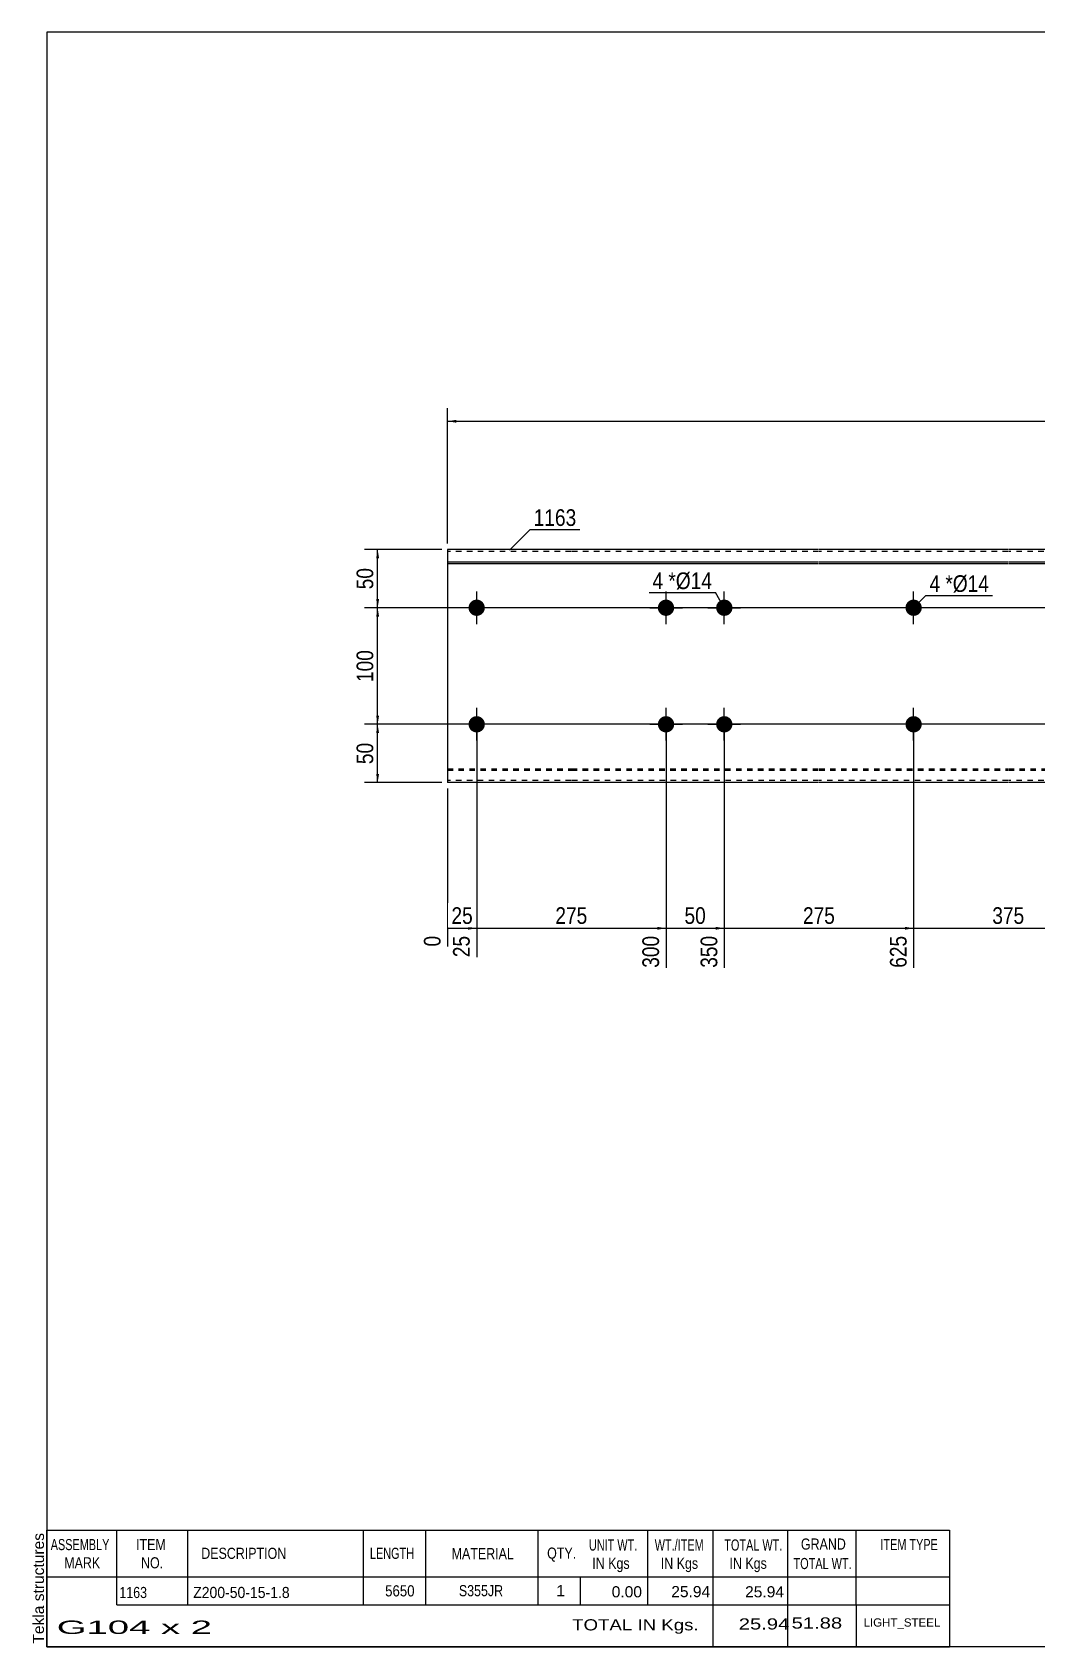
# Model space of a CAD drawing. Header units: millimetres. Extents: x -71 to 331, y -168 to 109.
# Drawn here: x -71.3 to 101.1, y -168.3 to 108.8 of the extents above; entities that cross this region are included whole.
import ezdxf

# ---------------------------------------------------------------- set-up
doc = ezdxf.new("R2010")
doc.units = ezdxf.units.MM
doc.linetypes.add('DXK_LINE_DOT1', pattern=[1.8814, 0.9407, -0.9407])
doc.styles.add('Arial', font='ARIAL.TTF', dxfattribs={"height": 0.2})
doc.styles.add('Arial Narrow', font='ARIALN.TTF', dxfattribs={"height": 0.2})

# ---------------------------------------------------------------- blocks, each defined once
blk = doc.blocks.new('Unknown-629051103-1200')
at = {"color": 5, "linetype": 'Continuous'}
for p, q in [((331.25, 108.75), (-68.75, 108.75)), ((-68.75, 108.75), (-68.75, -168.25)), ((331.25, -168.25), (331.25, 108.75)), ((-68.75, -168.25), (331.25, -168.25))]:
    blk.add_line(p, q, dxfattribs=at)
at = {"color": 174, "linetype": 'Continuous', "style": 'Arial'}
blk.add_text('Tekla structures', height=1.9102, rotation=90, dxfattribs=at).set_placement((-69.25, -167.75))
blk = doc.blocks.new('Bolt-629051103-1337 - 1220')
at = {"linetype": 'Continuous'}
for points in [[(3.6, -10, -1), (6.4, -10, -1)], [(78.58, -10, -1), (81.38, -10, -1)]]:
    blk.add_hatch(color=3, dxfattribs=at).paths.add_polyline_path(points)
at = {"color": 3, "linetype": 'Continuous'}
for p, q in [((5, -12.8), (5, -7.2)), ((79.98, -12.8), (79.98, -7.2)), ((7.8, -10), (2.2, -10)), ((82.78, -10), (77.18, -10))]:
    blk.add_line(p, q, dxfattribs=at)
blk = doc.blocks.new('Bolt-629051103-1342 - 1220')
at = {"linetype": 'Continuous'}
for points in [[(3.6, 10, -1), (6.4, 10, -1)], [(78.58, 10, -1), (81.38, 10, -1)]]:
    blk.add_hatch(color=3, dxfattribs=at).paths.add_polyline_path(points)
at = {"color": 3, "linetype": 'Continuous'}
for p, q in [((5, 7.2), (5, 12.8)), ((79.98, 7.2), (79.98, 12.8)), ((7.8, 10), (2.2, 10)), ((82.78, 10), (77.18, 10))]:
    blk.add_line(p, q, dxfattribs=at)
blk = doc.blocks.new('Bolt-629051103-1352 - 1220')
at = {"linetype": 'Continuous'}
for points in [[(36.09, 10, -1), (38.89, 10, -1)], [(46.09, 10, -1), (48.89, 10, -1)], [(36.09, -10, -1), (38.89, -10, -1)], [(46.09, -10, -1), (48.89, -10, -1)]]:
    blk.add_hatch(color=3, dxfattribs=at).paths.add_polyline_path(points)
at = {"color": 3, "linetype": 'Continuous'}
for p, q in [((37.49, 7.2), (37.49, 12.8)), ((47.49, 7.2), (47.49, 12.8)), ((34.69, 10), (40.29, 10)), ((44.69, 10), (50.29, 10)), ((37.49, -12.8), (37.49, -7.2)), ((47.49, -12.8), (47.49, -7.2)), ((34.69, -10), (40.29, -10)), ((44.69, -10), (50.29, -10))]:
    blk.add_line(p, q, dxfattribs=at)
blk = doc.blocks.new('Part-629051103-1368 - 1220')
at = {"color": 2, "linetype": 'Continuous'}
for p, q in [((0, 20), (0, -20)), ((21.19, 20), (0, 20)), ((63.68, 20), (21.29, 20)), ((96.17, 20), (63.78, 20)), ((128.66, 20), (96.27, 20)), ((161.15, 20), (128.76, 20)), ((193.63, 20), (161.25, 20)), ((236.12, 20), (193.73, 20)), ((267.72, 20), (236.22, 20)), ((267.72, 20), (267.72, -20)), ((0, 17.88), (21.19, 17.88)), ((0, 17.62), (21.19, 17.62)), ((21.29, 17.88), (63.68, 17.88)), ((21.29, 17.62), (63.68, 17.62)), ((63.78, 17.88), (96.17, 17.88)), ((63.78, 17.62), (96.17, 17.62)), ((96.27, 17.88), (128.66, 17.88)), ((96.27, 17.62), (128.66, 17.62)), ((128.76, 17.88), (161.15, 17.88)), ((128.76, 17.62), (161.15, 17.62)), ((161.25, 17.88), (193.63, 17.88)), ((161.25, 17.62), (193.63, 17.62)), ((193.73, 17.88), (236.12, 17.88)), ((193.73, 17.62), (236.12, 17.62)), ((236.22, 17.88), (267.72, 17.88)), ((236.22, 17.62), (267.72, 17.62)), ((21.19, -20), (0, -20)), ((63.68, -20), (21.29, -20)), ((96.17, -20), (63.78, -20)), ((128.66, -20), (96.27, -20)), ((161.15, -20), (128.76, -20)), ((193.63, -20), (161.25, -20)), ((236.12, -20), (193.73, -20)), ((267.72, -20), (236.22, -20))]:
    blk.add_line(p, q, dxfattribs=at)
at = {"color": 7, "linetype": 'DXK_LINE_DOT1'}
for p, q in [((21.19, 19.64), (0, 19.64)), ((63.68, 19.64), (21.29, 19.64)), ((96.17, 19.64), (63.78, 19.64)), ((128.66, 19.64), (96.27, 19.64)), ((161.15, 19.64), (128.76, 19.64)), ((193.63, 19.64), (161.25, 19.64)), ((236.12, 19.64), (193.73, 19.64)), ((267.72, 19.64), (236.22, 19.64)), ((0, -17.62), (21.19, -17.62)), ((0, -17.88), (21.19, -17.88)), ((21.29, -17.62), (63.68, -17.62)), ((21.29, -17.88), (63.68, -17.88)), ((63.78, -17.62), (96.17, -17.62)), ((63.78, -17.88), (96.17, -17.88)), ((96.27, -17.62), (128.66, -17.62)), ((96.27, -17.88), (128.66, -17.88)), ((128.76, -17.62), (161.15, -17.62)), ((128.76, -17.88), (161.15, -17.88)), ((161.25, -17.62), (193.63, -17.62)), ((161.25, -17.88), (193.63, -17.88)), ((193.73, -17.62), (236.12, -17.62)), ((193.73, -17.88), (236.12, -17.88)), ((236.22, -17.62), (267.72, -17.62)), ((236.22, -17.88), (267.72, -17.88)), ((21.19, -19.64), (0, -19.64)), ((63.68, -19.64), (21.29, -19.64)), ((96.17, -19.64), (63.78, -19.64)), ((128.66, -19.64), (96.27, -19.64)), ((161.15, -19.64), (128.76, -19.64)), ((193.63, -19.64), (161.25, -19.64)), ((236.12, -19.64), (193.73, -19.64)), ((267.72, -19.64), (236.22, -19.64))]:
    blk.add_line(p, q, dxfattribs=at)
blk = doc.blocks.new('StraightDimension-629051103-2520 - 1220')
at = {"linetype": 'Continuous'}
blk.add_hatch(color=7, dxfattribs=at).paths.add_polyline_path([(78.48, -44.75), (79.98, -45), (78.48, -45.25)])
at = {"color": 7, "linetype": 'Continuous'}
for p, q in [((47.49, -11), (47.49, -51.78)), ((79.98, -11), (79.98, -51.78)), ((47.49, -45), (79.98, -45))]:
    blk.add_line(p, q, dxfattribs=at)
at = {"color": 0}
blk.add_wipeout([(67.07, -44.85), (67.07, -40.65), (60.39, -40.65), (60.39, -44.85)], dxfattribs=at)
at = {"color": 0, "linetype": 'Continuous'}
blk.add_wipeout([(79.38, -45.7), (75.18, -45.7), (75.18, -52.38), (79.38, -52.38)], dxfattribs=at)
at = {"color": 3, "style": 'Arial Narrow'}
blk.add_text('275', height=2.863, dxfattribs=at).set_placement((60.99, -44.25))
at = {"color": 3, "linetype": 'Continuous', "style": 'Arial Narrow'}
blk.add_text('625', height=2.863, rotation=90.0002, dxfattribs=at).set_placement((78.78, -51.78))
blk = doc.blocks.new('StraightDimension-629051103-2523 - 1220')
at = {"linetype": 'Continuous'}
blk.add_hatch(color=7, dxfattribs=at).paths.add_polyline_path([(3.5, -44.75), (5, -45), (3.5, -45.25)])
at = {"color": 7, "linetype": 'Continuous'}
for p, q in [((5, -11), (5, -49.96)), ((0, -21), (0, -48.13)), ((0, -45), (5, -45))]:
    blk.add_line(p, q, dxfattribs=at)
at = {"color": 0}
blk.add_wipeout([(4.93, -44.85), (4.93, -40.65), (0.07, -40.65), (0.07, -44.85)], dxfattribs=at)
at = {"color": 3, "style": 'Arial Narrow'}
blk.add_text('25', height=2.863, dxfattribs=at).set_placement((0.67, -44.25))
at = {"color": 0, "linetype": 'Continuous'}
blk.add_wipeout([(4.4, -45.7), (0.2, -45.7), (0.2, -50.56), (4.4, -50.56)], dxfattribs=at)
at = {"color": 3, "linetype": 'Continuous', "style": 'Arial Narrow'}
blk.add_text('25', height=2.863, rotation=90.0002, dxfattribs=at).set_placement((3.8, -49.96))
at = {"color": 0, "linetype": 'Continuous'}
blk.add_wipeout([(-0.6, -45.7), (-4.8, -45.7), (-4.8, -48.73), (-0.6, -48.73)], dxfattribs=at)
at = {"color": 3, "linetype": 'Continuous', "style": 'Arial Narrow'}
blk.add_text('0', height=2.86, rotation=90.0002, dxfattribs=at).set_placement((-1.2, -48.13))
blk = doc.blocks.new('StraightDimension-629051103-2519 - 1220')
at = {"linetype": 'Continuous'}
blk.add_hatch(color=7, dxfattribs=at).paths.add_polyline_path([(110.96, -44.75), (112.46, -45), (110.96, -45.25)])
at = {"color": 7, "linetype": 'Continuous'}
for p, q in [((112.46, 9), (112.46, -53.61)), ((79.98, -11), (79.98, -51.78)), ((79.98, -45), (112.46, -45))]:
    blk.add_line(p, q, dxfattribs=at)
at = {"color": 0}
blk.add_wipeout([(99.56, -44.85), (99.56, -40.65), (92.88, -40.65), (92.88, -44.85)], dxfattribs=at)
at = {"color": 0, "linetype": 'Continuous'}
blk.add_wipeout([(111.86, -45.7), (107.66, -45.7), (107.66, -54.21), (111.86, -54.21)], dxfattribs=at)
at = {"color": 3, "style": 'Arial Narrow'}
blk.add_text('375', height=2.863, dxfattribs=at).set_placement((93.48, -44.25))
at = {"color": 3, "linetype": 'Continuous', "style": 'Arial Narrow'}
blk.add_text('1000', height=2.863, rotation=90.0002, dxfattribs=at).set_placement((111.26, -53.61))
blk = doc.blocks.new('StraightDimension-629051103-1384 - 1220')
at = {"linetype": 'Continuous'}
for points in [[(1.5, 41.75), (0, 42), (1.5, 42.25)], [(266.22, 42.25), (267.72, 42), (266.22, 41.75)]]:
    blk.add_hatch(color=7, dxfattribs=at).paths.add_polyline_path(points)
at = {"color": 7, "linetype": 'Continuous'}
for p, q in [((0, 21), (0, 44.25)), ((0, 42), (267.72, 42)), ((267.72, 21), (267.72, 44.25))]:
    blk.add_line(p, q, dxfattribs=at)
at = {"color": 0}
blk.add_wipeout([(138.12, 42.15), (138.12, 46.35), (129.6, 46.35), (129.6, 42.15)], dxfattribs=at)
at = {"color": 3, "style": 'Arial Narrow'}
blk.add_text('5650', height=2.863, dxfattribs=at).set_placement((130.2, 42.75))
blk = doc.blocks.new('StraightDimension-629051103-2470 - 1220')
at = {"linetype": 'Continuous'}
for points in [[(-12.25, 18.5), (-12, 20), (-11.75, 18.5)], [(-11.75, 11.5), (-12, 10), (-12.25, 11.5)]]:
    blk.add_hatch(color=7, dxfattribs=at).paths.add_polyline_path(points)
at = {"color": 7, "linetype": 'Continuous'}
for p, q in [((-1, 20), (-14.25, 20)), ((-12, 10), (-12, 20)), ((176.44, 10), (-14.25, 10))]:
    blk.add_line(p, q, dxfattribs=at)
at = {"color": 0}
blk.add_wipeout([(-12.15, 17.43), (-16.35, 17.43), (-16.35, 12.57), (-12.15, 12.57)], dxfattribs=at)
at = {"color": 3, "style": 'Arial Narrow'}
blk.add_text('50', height=2.863, rotation=90.0002, dxfattribs=at).set_placement((-12.75, 13.17))
blk = doc.blocks.new('StraightDimension-629051103-2471 - 1220')
at = {"linetype": 'Continuous'}
for points in [[(-12.25, 8.5), (-12, 10), (-11.75, 8.5)], [(-11.75, -8.5), (-12, -10), (-12.25, -8.5)]]:
    blk.add_hatch(color=7, dxfattribs=at).paths.add_polyline_path(points)
at = {"color": 7, "linetype": 'Continuous'}
for p, q in [((176.44, 10), (-14.25, 10)), ((-12, -10), (-12, 10)), ((176.44, -10), (-14.25, -10))]:
    blk.add_line(p, q, dxfattribs=at)
at = {"color": 0}
blk.add_wipeout([(-12.15, 3.34), (-16.35, 3.34), (-16.35, -3.34), (-12.15, -3.34)], dxfattribs=at)
at = {"color": 3, "style": 'Arial Narrow'}
blk.add_text('100', height=2.863, rotation=90.0002, dxfattribs=at).set_placement((-12.75, -2.74))
blk = doc.blocks.new('StraightDimension-629051103-2472 - 1220')
at = {"linetype": 'Continuous'}
for points in [[(-12.25, -11.5), (-12, -10), (-11.75, -11.5)], [(-11.75, -18.5), (-12, -20), (-12.25, -18.5)]]:
    blk.add_hatch(color=7, dxfattribs=at).paths.add_polyline_path(points)
at = {"color": 7, "linetype": 'Continuous'}
for p, q in [((176.44, -10), (-14.25, -10)), ((-12, -20), (-12, -10)), ((-1, -20), (-14.25, -20))]:
    blk.add_line(p, q, dxfattribs=at)
at = {"color": 0}
blk.add_wipeout([(-12.15, -12.57), (-16.35, -12.57), (-16.35, -17.43), (-12.15, -17.43)], dxfattribs=at)
at = {"color": 3, "style": 'Arial Narrow'}
blk.add_text('50', height=2.863, rotation=90.0002, dxfattribs=at).set_placement((-12.75, -16.83))
blk = doc.blocks.new('StraightDimension-629051103-2521 - 1220')
at = {"linetype": 'Continuous'}
blk.add_hatch(color=7, dxfattribs=at).paths.add_polyline_path([(45.99, -44.75), (47.49, -45), (45.99, -45.25)])
at = {"color": 7, "linetype": 'Continuous'}
for p, q in [((37.49, -11), (37.49, -51.78)), ((47.49, -11), (47.49, -51.78)), ((37.49, -45), (47.49, -45))]:
    blk.add_line(p, q, dxfattribs=at)
at = {"color": 0}
blk.add_wipeout([(44.92, -44.85), (44.92, -40.65), (40.06, -40.65), (40.06, -44.85)], dxfattribs=at)
at = {"color": 3, "style": 'Arial Narrow'}
blk.add_text('50', height=2.863, dxfattribs=at).set_placement((40.66, -44.25))
at = {"color": 0, "linetype": 'Continuous'}
blk.add_wipeout([(46.89, -45.7), (42.69, -45.7), (42.69, -52.38), (46.89, -52.38)], dxfattribs=at)
at = {"color": 3, "linetype": 'Continuous', "style": 'Arial Narrow'}
blk.add_text('350', height=2.863, rotation=90.0002, dxfattribs=at).set_placement((46.29, -51.78))
blk = doc.blocks.new('StraightDimension-629051103-2522 - 1220')
at = {"linetype": 'Continuous'}
blk.add_hatch(color=7, dxfattribs=at).paths.add_polyline_path([(35.99, -44.75), (37.49, -45), (35.99, -45.25)])
at = {"color": 7, "linetype": 'Continuous'}
for p, q in [((5, -11), (5, -49.96)), ((37.49, -11), (37.49, -51.78)), ((5, -45), (37.49, -45))]:
    blk.add_line(p, q, dxfattribs=at)
at = {"color": 0}
blk.add_wipeout([(24.59, -44.85), (24.59, -40.65), (17.9, -40.65), (17.9, -44.85)], dxfattribs=at)
at = {"color": 0, "linetype": 'Continuous'}
blk.add_wipeout([(36.89, -45.7), (32.69, -45.7), (32.69, -52.38), (36.89, -52.38)], dxfattribs=at)
at = {"color": 3, "style": 'Arial Narrow'}
blk.add_text('275', height=2.863, dxfattribs=at).set_placement((18.5, -44.25))
at = {"color": 3, "linetype": 'Continuous', "style": 'Arial Narrow'}
blk.add_text('300', height=2.863, rotation=90.0002, dxfattribs=at).set_placement((36.29, -51.78))
blk = doc.blocks.new('CBS_BOM-629051103-2678')
at = {"color": 7, "linetype": 'Continuous'}
for p, q in [((-68.78, -156.28), (-68.78, -148.28)), ((-68.78, -148.28), (86.14, -148.28)), ((-56.78, -156.28), (-56.78, -148.28)), ((-44.59, -156.28), (-44.59, -148.28)), ((-14.43, -156.28), (-14.43, -148.28)), ((-3.75, -156.28), (-3.75, -148.28)), ((15.57, -156.28), (15.57, -148.28)), ((34.37, -156.28), (34.37, -148.28)), ((45.58, -156.28), (45.58, -148.28)), ((58.37, -156.28), (58.37, -148.28)), ((70.12, -156.28), (70.12, -148.28)), ((86.14, -148.29), (86.14, -156.27)), ((-68.78, -156.28), (86.14, -156.28)), ((-68.78, -161.08), (-68.78, -156.28)), ((-56.78, -161.08), (-56.78, -156.28)), ((-44.59, -161.08), (-44.59, -156.28)), ((-14.43, -161.08), (-14.43, -156.28)), ((-3.75, -161.08), (-3.75, -156.28)), ((15.57, -161.08), (15.57, -156.28)), ((22.83, -161.08), (22.83, -156.28)), ((34.37, -161.08), (34.37, -156.28)), ((45.58, -161.08), (45.58, -156.28)), ((58.37, -161.08), (58.37, -156.28)), ((70.14, -161.08), (70.14, -156.28)), ((86.14, -156.28), (86.14, -161.08)), ((-68.78, -168.28), (-68.78, -161.1)), ((-56.78, -161.08), (86.14, -161.08)), ((45.58, -168.28), (45.58, -161.1)), ((58.37, -168.28), (58.37, -161.1)), ((70.18, -168.28), (70.18, -161.1)), ((86.14, -161.08), (86.14, -168.28)), ((-68.78, -168.28), (86.14, -168.28))]:
    blk.add_line(p, q, dxfattribs=at)
at = {"color": 3, "linetype": 'Continuous', "style": 'Arial'}
for s, height, width, p in [('ASSEMBLY', 1.91, 0.7, (-68.1, -151.71)), ('ITEM', 1.91, 0.8, (-53.45, -151.71)), ('DESCRIPTION', 1.9102, 0.8, (-42.27, -153.21)), ('LENGTH', 1.91, 0.7, (-13.32, -153.21)), ('MATERIAL', 1.91, 0.8, (0.7, -153.26)), ('QTY.', 1.91, 0.8, (17.09, -153.18)), ('UNIT WT.', 1.91, 0.7, (24.26, -151.78)), ('WT./ITEM', 1.91, 0.7, (35.55, -151.78)), ('TOTAL WT.', 1.91, 0.7, (47.49, -151.78)), ('GRAND', 1.91, 0.8, (60.64, -151.62)), ('ITEM TYPE', 1.91, 0.7, (74.28, -151.7)), ('MARK', 1.91, 0.8, (-65.78, -154.84)), ('NO.', 1.91, 0.8, (-52.6, -154.84)), ('IN Kgs', 1.91, 0.8, (24.84, -154.92)), ('IN Kgs', 1.91, 0.8, (36.59, -154.92)), ('IN Kgs', 1.91, 0.8, (48.38, -154.92)), ('TOTAL WT.', 1.91, 0.7, (59.38, -154.96))]:
    blk.add_text(s, height=height, dxfattribs=dict(at, width=width)).set_placement(p)
at = {"color": 7, "linetype": 'Continuous', "style": 'Arial'}
for s, height, width, p in [('5650', 1.91, 0.85, (-10.71, -159.65)), ('S355JR', 1.91, 0.8, (1.94, -159.62)), ('1163', 1.91, 0.8, (-56.32, -159.93)), ('Z200-50-15-1.8', 1.9102, 0.9, (-43.65, -159.93))]:
    blk.add_text(s, height=height, dxfattribs=dict(at, width=width)).set_placement(p)
for s, p in [('1', (18.66, -159.62)), ('0.00', (28.17, -159.81)), ('25.94', (38.39, -159.78)), ('25.94', (51.06, -159.81))]:
    blk.add_text(s, height=1.91, dxfattribs=at).set_placement(p)
at = {"color": 6, "linetype": 'Continuous', "style": 'Arial'}
for s, height, width, p in [('25.94', 1.91, 1.3, (49.97, -165.33)), ('51.88', 1.91, 1.3, (59.04, -165.17)), ('G104 x 2', 2.292, 2.05, (-67.06, -166.09)), ('TOTAL IN Kgs.', 1.9102, 1.2, (21.38, -165.48))]:
    blk.add_text(s, height=height, dxfattribs=dict(at, width=width)).set_placement(p)
blk.add_text('LIGHT_STEEL', height=1.4135, dxfattribs=at).set_placement((71.39, -164.83))
blk = doc.blocks.new('MarkSet-629051103-1614 - 1220')
at = {"color": 0}
blk.add_wipeout([(84.53, 12.72), (84.53, 15.72), (82.7, 15.72), (82.7, 12.72)], dxfattribs=at)
blk.add_wipeout([(84.53, 12.72), (84.53, 15.72), (82.7, 15.72), (82.7, 12.72)], dxfattribs=at)
at = {"color": 7, "linetype": 'Continuous'}
blk.add_line((79.98, 10), (82.1, 12.12), dxfattribs=at)
at = {"color": 0}
blk.add_wipeout([(86.7, 12.72), (86.7, 15.72), (85.43, 15.72), (85.43, 12.72)], dxfattribs=at)
blk.add_wipeout([(86.7, 12.72), (86.7, 15.72), (85.43, 15.72), (85.43, 12.72)], dxfattribs=at)
at = {"color": 3, "style": 'Arial Narrow'}
blk.add_text('4', height=2.86, dxfattribs=at).set_placement((82.7, 12.72))
at = {"color": 0}
blk.add_wipeout([(92.92, 12.72), (92.92, 15.72), (86.7, 15.72), (86.7, 12.72)], dxfattribs=at)
blk.add_wipeout([(92.92, 12.72), (92.92, 15.72), (86.7, 15.72), (86.7, 12.72)], dxfattribs=at)
at = {"color": 7, "linetype": 'Continuous'}
blk.add_line((82.1, 12.12), (93.52, 12.12), dxfattribs=at)
at = {"color": 3, "style": 'Arial Narrow'}
for s, height, p in [('*', 2.86, (85.43, 12.72)), ('Ø14', 2.863, (86.7, 12.72))]:
    blk.add_text(s, height=height, dxfattribs=at).set_placement(p)
blk = doc.blocks.new('Mark-629051103-1348 - 1220')
at = {"color": 0}
blk.add_wipeout([(37, 13.2), (37, 16.2), (35.17, 16.2), (35.17, 13.2)], dxfattribs=at)
blk.add_wipeout([(37, 13.2), (37, 16.2), (35.17, 16.2), (35.17, 13.2)], dxfattribs=at)
blk.add_wipeout([(39.17, 13.2), (39.17, 16.2), (37.9, 16.2), (37.9, 13.2)], dxfattribs=at)
blk.add_wipeout([(39.17, 13.2), (39.17, 16.2), (37.9, 16.2), (37.9, 13.2)], dxfattribs=at)
at = {"color": 3, "style": 'Arial Narrow'}
blk.add_text('4', height=2.86, dxfattribs=at).set_placement((35.17, 13.2))
at = {"color": 0}
blk.add_wipeout([(45.39, 13.2), (45.39, 16.2), (39.17, 16.2), (39.17, 13.2)], dxfattribs=at)
blk.add_wipeout([(45.39, 13.2), (45.39, 16.2), (39.17, 16.2), (39.17, 13.2)], dxfattribs=at)
at = {"color": 7, "linetype": 'Continuous'}
for p in [(34.57, 12.6), (47.49, 10)]:
    blk.add_line(p, (45.99, 12.6), dxfattribs=at)
at = {"color": 3, "style": 'Arial Narrow'}
for s, height, p in [('*', 2.86, (37.9, 13.2)), ('Ø14', 2.863, (39.17, 13.2))]:
    blk.add_text(s, height=height, dxfattribs=at).set_placement(p)
blk = doc.blocks.new('Mark-629051103-1364 - 1220')
at = {"color": 0}
blk.add_wipeout([(22.09, 24.04), (22.09, 27.04), (14.78, 27.04), (14.78, 24.04)], dxfattribs=at)
blk.add_wipeout([(22.09, 24.04), (22.09, 27.04), (14.78, 27.04), (14.78, 24.04)], dxfattribs=at)
at = {"color": 7, "linetype": 'Continuous'}
for p, q in [((10.65, 19.9), (14.18, 23.44)), ((14.18, 23.44), (22.69, 23.44))]:
    blk.add_line(p, q, dxfattribs=at)
at = {"color": 3, "style": 'Arial Narrow'}
blk.add_text('1163', height=2.863, dxfattribs=at).set_placement((14.78, 24.04))

msp = doc.modelspace()

# ---------------------------------------------------------------- block references
for name in ['Unknown-629051103-1200', 'Part-629051103-1368 - 1220', 'Bolt-629051103-1342 - 1220', 'Bolt-629051103-1352 - 1220', 'Bolt-629051103-1337 - 1220', 'CBS_BOM-629051103-2678']:
    msp.add_blockref(name, (0, 0))

# ---------------------------------------------------------------- next in the draw order: block references
for name in ['StraightDimension-629051103-1384 - 1220', 'StraightDimension-629051103-2523 - 1220', 'StraightDimension-629051103-2520 - 1220']:
    msp.add_blockref(name, (0, 0))

# ---------------------------------------------------------------- next in the draw order: block references
msp.add_blockref('StraightDimension-629051103-2519 - 1220', (0, 0))

# ---------------------------------------------------------------- next in the draw order: block references
msp.add_blockref('StraightDimension-629051103-2470 - 1220', (0, 0))

# ---------------------------------------------------------------- next in the draw order: block references
for name in ['Mark-629051103-1364 - 1220', 'StraightDimension-629051103-2471 - 1220']:
    msp.add_blockref(name, (0, 0))

# ---------------------------------------------------------------- next in the draw order: block references
for name in ['Mark-629051103-1348 - 1220', 'MarkSet-629051103-1614 - 1220', 'StraightDimension-629051103-2472 - 1220']:
    msp.add_blockref(name, (0, 0))

# ---------------------------------------------------------------- next in the draw order: block references
msp.add_blockref('StraightDimension-629051103-2521 - 1220', (0, 0))

# ---------------------------------------------------------------- next in the draw order: block references
msp.add_blockref('StraightDimension-629051103-2522 - 1220', (0, 0))

doc.saveas('drawing.dxf')
